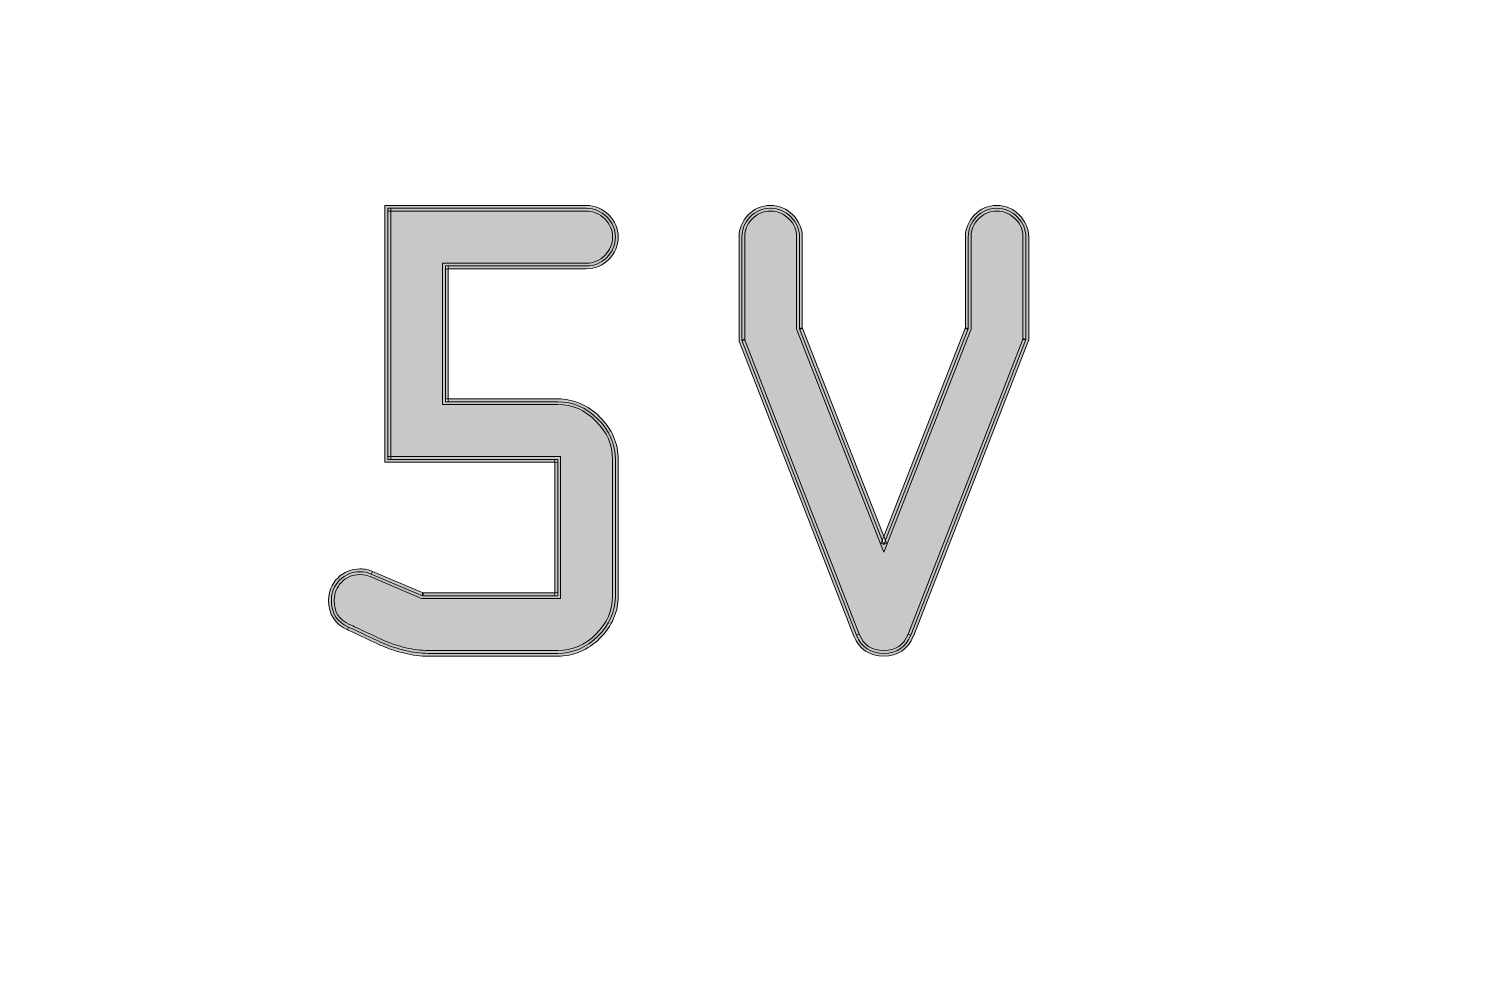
# Model space of a CAD drawing. Header units: inches. Extents: x 3.6 to 56.9, y 3.5 to 76.6.
# Drawn here: x 7.426 to 10.39, y 37.337 to 39.29 of the extents above; entities that cross this region are included whole.
import ezdxf

# ---------------------------------------------------------------- set-up
doc = ezdxf.new("R2010")
doc.units = ezdxf.units.IN
doc.header["$MEASUREMENT"] = 0
doc.layers.add('board', color=7, linetype='Continuous')
doc.layers.add('silk', color=7, linetype='Continuous')

msp = doc.modelspace()

# ---------------------------------------------------------------- hatches: boundary and pattern name
at = {"layer": 'silk', "true_color": 0xffffff}
h = msp.add_hatch(color=7, dxfattribs=at)
h.dxf.hatch_style = 2
edge = h.paths.add_edge_path()
edge.add_spline(control_points=[(8.9059, 38.6488), (8.9059, 38.6488), (9.1428, 38.0395), (9.1428, 38.0395), (9.1428, 38.0395), (9.1373, 38.0373), (9.1373, 38.0373), (9.1373, 38.0373), (9.1428, 38.0395), (9.1428, 38.0395), (9.1523, 38.0161), (9.1682, 38.0055), (9.1939, 38.0055), (9.2188, 38.0055), (9.2343, 38.016), (9.2438, 38.0395), (9.2438, 38.0395), (9.2493, 38.0373), (9.2493, 38.0373), (9.2493, 38.0373), (9.2438, 38.0395), (9.2438, 38.0395), (9.2438, 38.0395), (9.4818, 38.65), (9.4818, 38.65), (9.4818, 38.65), (9.4873, 38.6478), (9.4873, 38.6478), (9.4873, 38.6478), (9.4814, 38.6478), (9.4814, 38.6478), (9.4814, 38.6478), (9.4814, 38.86), (9.4814, 38.86), (9.4814, 38.8745), (9.4765, 38.8861), (9.4655, 38.897), (9.4545, 38.908), (9.4425, 38.913), (9.4272, 38.913), (9.4119, 38.913), (9.4002, 38.908), (9.3896, 38.8971), (9.379, 38.8861), (9.3742, 38.8745), (9.3742, 38.86), (9.3742, 38.86), (9.3742, 38.6702), (9.3742, 38.6702), (9.3742, 38.6702), (9.3742, 38.6691), (9.3742, 38.6691), (9.3742, 38.6691), (9.3738, 38.6681), (9.3738, 38.6681), (9.3738, 38.6681), (9.1994, 38.2226), (9.1994, 38.2226), (9.1994, 38.2226), (9.1939, 38.2085), (9.1939, 38.2085), (9.1939, 38.2085), (9.1884, 38.2226), (9.1884, 38.2226), (9.1884, 38.2226), (9.014, 38.6681), (9.014, 38.6681), (9.014, 38.6681), (9.0136, 38.6691), (9.0136, 38.6691), (9.0136, 38.6691), (9.0136, 38.6702), (9.0136, 38.6702), (9.0136, 38.6702), (9.0136, 38.86), (9.0136, 38.86), (9.0136, 38.8745), (9.0086, 38.8861), (8.9976, 38.897), (8.9866, 38.908), (8.9747, 38.913), (8.9593, 38.913), (8.944, 38.913), (8.9323, 38.908), (8.9217, 38.8971), (8.9111, 38.8861), (8.9063, 38.8745), (8.9063, 38.86), (8.9063, 38.86), (8.9063, 38.6466), (8.9063, 38.6466), (8.9063, 38.6466), (8.9004, 38.6466), (8.9004, 38.6466), (8.9004, 38.6466), (8.9059, 38.6488), (8.9059, 38.6488)], knot_values=[0, 0, 0, 0, 1, 1, 1, 2, 2, 2, 3, 3, 3, 4, 4, 4, 5, 5, 5, 6, 6, 6, 7, 7, 7, 8, 8, 8, 9, 9, 9, 10, 10, 10, 11, 11, 11, 12, 12, 12, 13, 13, 13, 14, 14, 14, 15, 15, 15, 16, 16, 16, 17, 17, 17, 18, 18, 18, 19, 19, 19, 20, 20, 20, 21, 21, 21, 22, 22, 22, 23, 23, 23, 24, 24, 24, 25, 25, 25, 26, 26, 26, 27, 27, 27, 28, 28, 28, 29, 29, 29, 30, 30, 30, 31, 31, 31, 32, 32, 32, 32], degree=3, periodic=1)
edge = h.paths.add_edge_path()
edge.add_spline(control_points=[(8.8945, 38.6466), (8.8945, 38.6466), (8.8945, 38.86), (8.8945, 38.86), (8.8945, 38.8768), (8.9011, 38.8927), (8.9133, 38.9053), (8.9255, 38.9179), (8.9416, 38.9248), (8.9593, 38.9248), (8.977, 38.9248), (8.9933, 38.918), (9.0059, 38.9054), (9.0185, 38.8928), (9.0253, 38.8769), (9.0253, 38.86), (9.0253, 38.86), (9.0253, 38.6702), (9.0253, 38.6702), (9.0253, 38.6702), (9.0194, 38.6702), (9.0194, 38.6702), (9.0194, 38.6702), (9.0249, 38.6724), (9.0249, 38.6724), (9.0249, 38.6724), (9.1994, 38.2269), (9.1994, 38.2269), (9.1994, 38.2269), (9.1939, 38.2247), (9.1939, 38.2247), (9.1939, 38.2247), (9.1884, 38.2269), (9.1884, 38.2269), (9.1884, 38.2269), (9.3628, 38.6724), (9.3628, 38.6724), (9.3628, 38.6724), (9.3683, 38.6702), (9.3683, 38.6702), (9.3683, 38.6702), (9.3624, 38.6702), (9.3624, 38.6702), (9.3624, 38.6702), (9.3624, 38.86), (9.3624, 38.86), (9.3624, 38.8768), (9.369, 38.8927), (9.3812, 38.9053), (9.3934, 38.9179), (9.4095, 38.9248), (9.4272, 38.9248), (9.4449, 38.9248), (9.4612, 38.918), (9.4738, 38.9054), (9.4864, 38.8928), (9.4932, 38.8769), (9.4932, 38.86), (9.4932, 38.86), (9.4932, 38.6478), (9.4932, 38.6478), (9.4932, 38.6478), (9.4932, 38.6467), (9.4932, 38.6467), (9.4932, 38.6467), (9.4928, 38.6457), (9.4928, 38.6457), (9.4928, 38.6457), (9.2548, 38.0352), (9.2548, 38.0352), (9.2548, 38.0352), (9.2547, 38.0351), (9.2547, 38.0351), (9.2547, 38.0351), (9.2547, 38.0351), (9.2547, 38.0351), (9.2438, 38.0083), (9.2224, 37.9937), (9.1939, 37.9937), (9.1646, 37.9937), (9.1427, 38.0083), (9.1318, 38.0351), (9.1318, 38.0351), (9.1318, 38.0351), (9.1318, 38.0351), (9.1318, 38.0351), (9.1318, 38.0352), (9.1318, 38.0352), (9.1318, 38.0352), (8.8949, 38.6445), (8.8949, 38.6445), (8.8949, 38.6445), (8.8945, 38.6455), (8.8945, 38.6455), (8.8945, 38.6455), (8.8945, 38.6466), (8.8945, 38.6466)], knot_values=[0, 0, 0, 0, 1, 1, 1, 2, 2, 2, 3, 3, 3, 4, 4, 4, 5, 5, 5, 6, 6, 6, 7, 7, 7, 8, 8, 8, 9, 9, 9, 10, 10, 10, 11, 11, 11, 12, 12, 12, 13, 13, 13, 14, 14, 14, 15, 15, 15, 16, 16, 16, 17, 17, 17, 18, 18, 18, 19, 19, 19, 20, 20, 20, 21, 21, 21, 22, 22, 22, 23, 23, 23, 24, 24, 24, 25, 25, 25, 26, 26, 26, 27, 27, 27, 28, 28, 28, 29, 29, 29, 30, 30, 30, 31, 31, 31, 32, 32, 32, 32], degree=3, periodic=1)
edge = h.paths.add_edge_path()
edge.add_spline(control_points=[(8.0577, 38.1092), (8.0577, 38.0842), (8.0676, 38.0687), (8.0895, 38.0592), (8.0895, 38.0592), (8.0896, 38.0592), (8.0896, 38.0592), (8.0896, 38.0592), (8.0896, 38.0592), (8.0896, 38.0592), (8.0967, 38.056), (8.109, 38.0503), (8.1263, 38.042), (8.1435, 38.0338), (8.1571, 38.0276), (8.1673, 38.0233), (8.1772, 38.0191), (8.1899, 38.0151), (8.2059, 38.0112), (8.2216, 38.0074), (8.2369, 38.0055), (8.2522, 38.0055), (8.2522, 38.0055), (8.5197, 38.0055), (8.5197, 38.0055), (8.55, 38.0055), (8.5755, 38.0164), (8.5987, 38.0392), (8.6218, 38.0619), (8.6329, 38.0876), (8.6329, 38.1186), (8.6329, 38.1186), (8.6329, 38.4003), (8.6329, 38.4003), (8.6329, 38.4305), (8.6218, 38.4561), (8.5987, 38.4792), (8.5755, 38.5024), (8.5499, 38.5135), (8.5197, 38.5135), (8.5197, 38.5135), (8.2876, 38.5135), (8.2876, 38.5135), (8.2876, 38.5135), (8.2817, 38.5135), (8.2817, 38.5135), (8.2817, 38.5135), (8.2817, 38.5193), (8.2817, 38.5193), (8.2817, 38.5193), (8.2817, 38.7998), (8.2817, 38.7998), (8.2817, 38.7998), (8.2817, 38.8057), (8.2817, 38.8057), (8.2817, 38.8057), (8.2876, 38.8057), (8.2876, 38.8057), (8.2876, 38.8057), (8.5787, 38.8057), (8.5787, 38.8057), (8.594, 38.8057), (8.606, 38.8107), (8.6169, 38.8217), (8.6279, 38.8327), (8.6329, 38.8446), (8.6329, 38.86), (8.6329, 38.8745), (8.6279, 38.8861), (8.6169, 38.897), (8.606, 38.908), (8.594, 38.913), (8.5787, 38.913), (8.5787, 38.913), (8.1685, 38.913), (8.1685, 38.913), (8.1685, 38.913), (8.1685, 38.9189), (8.1685, 38.9189), (8.1685, 38.9189), (8.1744, 38.9189), (8.1744, 38.9189), (8.1744, 38.9189), (8.1744, 38.4003), (8.1744, 38.4003), (8.1744, 38.4003), (8.1685, 38.4003), (8.1685, 38.4003), (8.1685, 38.4003), (8.1685, 38.4062), (8.1685, 38.4062), (8.1685, 38.4062), (8.5197, 38.4062), (8.5197, 38.4062), (8.5197, 38.4062), (8.5256, 38.4062), (8.5256, 38.4062), (8.5256, 38.4062), (8.5256, 38.4003), (8.5256, 38.4003), (8.5256, 38.4003), (8.5256, 38.1186), (8.5256, 38.1186), (8.5256, 38.1186), (8.5256, 38.1127), (8.5256, 38.1127), (8.5256, 38.1127), (8.5197, 38.1127), (8.5197, 38.1127), (8.5197, 38.1127), (8.2404, 38.1127), (8.2404, 38.1127), (8.2404, 38.1127), (8.2392, 38.1127), (8.2392, 38.1127), (8.2392, 38.1127), (8.2381, 38.1132), (8.2381, 38.1132), (8.2381, 38.1132), (8.1321, 38.158), (8.1321, 38.158), (8.1321, 38.158), (8.1319, 38.1581), (8.1319, 38.1581), (8.1319, 38.1581), (8.1317, 38.1582), (8.1317, 38.1582), (8.1261, 38.1609), (8.1196, 38.1622), (8.1108, 38.1622), (8.0954, 38.1622), (8.0837, 38.1574), (8.0731, 38.1469), (8.0625, 38.1363), (8.0577, 38.1246), (8.0577, 38.1092)], knot_values=[0, 0, 0, 0, 1, 1, 1, 2, 2, 2, 3, 3, 3, 4, 4, 4, 5, 5, 5, 6, 6, 6, 7, 7, 7, 8, 8, 8, 9, 9, 9, 10, 10, 10, 11, 11, 11, 12, 12, 12, 13, 13, 13, 14, 14, 14, 15, 15, 15, 16, 16, 16, 17, 17, 17, 18, 18, 18, 19, 19, 19, 20, 20, 20, 21, 21, 21, 22, 22, 22, 23, 23, 23, 24, 24, 24, 25, 25, 25, 26, 26, 26, 27, 27, 27, 28, 28, 28, 29, 29, 29, 30, 30, 30, 31, 31, 31, 32, 32, 32, 33, 33, 33, 34, 34, 34, 35, 35, 35, 36, 36, 36, 37, 37, 37, 38, 38, 38, 39, 39, 39, 40, 40, 40, 41, 41, 41, 42, 42, 42, 43, 43, 43, 44, 44, 44, 45, 45, 45, 45], degree=3, periodic=1)
edge = h.paths.add_edge_path()
edge.add_spline(control_points=[(8.046, 38.1092), (8.046, 38.1269), (8.0525, 38.143), (8.0648, 38.1552), (8.077, 38.1674), (8.0931, 38.174), (8.1108, 38.174), (8.1208, 38.174), (8.13, 38.1722), (8.137, 38.1687), (8.137, 38.1687), (8.1343, 38.1634), (8.1343, 38.1634), (8.1343, 38.1634), (8.1366, 38.1689), (8.1366, 38.1689), (8.1366, 38.1689), (8.2427, 38.1241), (8.2427, 38.1241), (8.2427, 38.1241), (8.2404, 38.1186), (8.2404, 38.1186), (8.2404, 38.1186), (8.2404, 38.1245), (8.2404, 38.1245), (8.2404, 38.1245), (8.5197, 38.1245), (8.5197, 38.1245), (8.5197, 38.1245), (8.5197, 38.1186), (8.5197, 38.1186), (8.5197, 38.1186), (8.5138, 38.1186), (8.5138, 38.1186), (8.5138, 38.1186), (8.5138, 38.4003), (8.5138, 38.4003), (8.5138, 38.4003), (8.5197, 38.4003), (8.5197, 38.4003), (8.5197, 38.4003), (8.5197, 38.3944), (8.5197, 38.3944), (8.5197, 38.3944), (8.1685, 38.3944), (8.1685, 38.3944), (8.1685, 38.3944), (8.1626, 38.3944), (8.1626, 38.3944), (8.1626, 38.3944), (8.1626, 38.4003), (8.1626, 38.4003), (8.1626, 38.4003), (8.1626, 38.9189), (8.1626, 38.9189), (8.1626, 38.9189), (8.1626, 38.9248), (8.1626, 38.9248), (8.1626, 38.9248), (8.1685, 38.9248), (8.1685, 38.9248), (8.1685, 38.9248), (8.5787, 38.9248), (8.5787, 38.9248), (8.5963, 38.9248), (8.6126, 38.918), (8.6253, 38.9054), (8.6378, 38.8928), (8.6447, 38.8769), (8.6447, 38.86), (8.6447, 38.8423), (8.6379, 38.826), (8.6253, 38.8134), (8.6126, 38.8007), (8.5963, 38.794), (8.5787, 38.794), (8.5787, 38.794), (8.2876, 38.794), (8.2876, 38.794), (8.2876, 38.794), (8.2876, 38.7998), (8.2876, 38.7998), (8.2876, 38.7998), (8.2935, 38.7998), (8.2935, 38.7998), (8.2935, 38.7998), (8.2935, 38.5193), (8.2935, 38.5193), (8.2935, 38.5193), (8.2876, 38.5193), (8.2876, 38.5193), (8.2876, 38.5193), (8.2876, 38.5252), (8.2876, 38.5252), (8.2876, 38.5252), (8.5197, 38.5252), (8.5197, 38.5252), (8.5524, 38.5252), (8.5822, 38.5123), (8.607, 38.4876), (8.6318, 38.4628), (8.6447, 38.433), (8.6447, 38.4003), (8.6447, 38.4003), (8.6447, 38.1186), (8.6447, 38.1186), (8.6447, 38.0852), (8.6317, 38.0551), (8.607, 38.0308), (8.5822, 38.0064), (8.5524, 37.9937), (8.5197, 37.9937), (8.5197, 37.9937), (8.2522, 37.9937), (8.2522, 37.9937), (8.2361, 37.9937), (8.2195, 37.9958), (8.2031, 37.9998), (8.1868, 38.0037), (8.1732, 38.008), (8.1627, 38.0124), (8.1524, 38.0168), (8.1385, 38.0231), (8.1212, 38.0314), (8.1039, 38.0397), (8.0918, 38.0453), (8.0848, 38.0484), (8.0848, 38.0484), (8.0872, 38.0538), (8.0872, 38.0538), (8.0872, 38.0538), (8.0849, 38.0484), (8.0849, 38.0484), (8.0596, 38.0593), (8.046, 38.0808), (8.046, 38.1092)], knot_values=[0, 0, 0, 0, 1, 1, 1, 2, 2, 2, 3, 3, 3, 4, 4, 4, 5, 5, 5, 6, 6, 6, 7, 7, 7, 8, 8, 8, 9, 9, 9, 10, 10, 10, 11, 11, 11, 12, 12, 12, 13, 13, 13, 14, 14, 14, 15, 15, 15, 16, 16, 16, 17, 17, 17, 18, 18, 18, 19, 19, 19, 20, 20, 20, 21, 21, 21, 22, 22, 22, 23, 23, 23, 24, 24, 24, 25, 25, 25, 26, 26, 26, 27, 27, 27, 28, 28, 28, 29, 29, 29, 30, 30, 30, 31, 31, 31, 32, 32, 32, 33, 33, 33, 34, 34, 34, 35, 35, 35, 36, 36, 36, 37, 37, 37, 38, 38, 38, 39, 39, 39, 40, 40, 40, 41, 41, 41, 42, 42, 42, 43, 43, 43, 44, 44, 44, 45, 45, 45, 45], degree=3, periodic=1)
h = msp.add_hatch(color=7, dxfattribs=at)
h.dxf.hatch_style = 2
edge = h.paths.add_edge_path()
edge.add_spline(control_points=[(8.9004, 38.6466), (8.9004, 38.6466), (8.9004, 38.86), (8.9004, 38.86), (8.9004, 38.8757), (8.9061, 38.8894), (8.9175, 38.9012), (8.9289, 38.913), (8.9428, 38.9189), (8.9593, 38.9189), (8.9758, 38.9189), (8.99, 38.913), (9.0018, 38.9012), (9.0136, 38.8894), (9.0194, 38.8757), (9.0194, 38.86), (9.0194, 38.86), (9.0194, 38.6702), (9.0194, 38.6702), (9.0194, 38.6702), (9.1939, 38.2247), (9.1939, 38.2247), (9.1939, 38.2247), (9.3683, 38.6702), (9.3683, 38.6702), (9.3683, 38.6702), (9.3683, 38.86), (9.3683, 38.86), (9.3683, 38.8757), (9.374, 38.8894), (9.3854, 38.9012), (9.3968, 38.913), (9.4107, 38.9189), (9.4272, 38.9189), (9.4437, 38.9189), (9.4579, 38.913), (9.4697, 38.9012), (9.4814, 38.8894), (9.4873, 38.8757), (9.4873, 38.86), (9.4873, 38.86), (9.4873, 38.6478), (9.4873, 38.6478), (9.4873, 38.6478), (9.2493, 38.0373), (9.2493, 38.0373), (9.2391, 38.0122), (9.2206, 37.9996), (9.1939, 37.9996), (9.1664, 37.9996), (9.1475, 38.0122), (9.1373, 38.0373), (9.1373, 38.0373), (8.9004, 38.6466), (8.9004, 38.6466)], knot_values=[0, 0, 0, 0, 1, 1, 1, 2, 2, 2, 3, 3, 3, 4, 4, 4, 5, 5, 5, 6, 6, 6, 7, 7, 7, 8, 8, 8, 9, 9, 9, 10, 10, 10, 11, 11, 11, 12, 12, 12, 13, 13, 13, 14, 14, 14, 15, 15, 15, 16, 16, 16, 17, 17, 17, 18, 18, 18, 18], degree=3, periodic=1)
edge = h.paths.add_edge_path()
edge.add_spline(control_points=[(8.0518, 38.1092), (8.0518, 38.1257), (8.0575, 38.1397), (8.0689, 38.151), (8.0803, 38.1624), (8.0943, 38.1681), (8.1108, 38.1681), (8.1202, 38.1681), (8.1281, 38.1666), (8.1343, 38.1634), (8.1343, 38.1634), (8.2404, 38.1186), (8.2404, 38.1186), (8.2404, 38.1186), (8.5197, 38.1186), (8.5197, 38.1186), (8.5197, 38.1186), (8.5197, 38.4003), (8.5197, 38.4003), (8.5197, 38.4003), (8.1685, 38.4003), (8.1685, 38.4003), (8.1685, 38.4003), (8.1685, 38.9189), (8.1685, 38.9189), (8.1685, 38.9189), (8.5787, 38.9189), (8.5787, 38.9189), (8.5952, 38.9189), (8.6093, 38.913), (8.6211, 38.9012), (8.6329, 38.8894), (8.6388, 38.8757), (8.6388, 38.86), (8.6388, 38.8435), (8.6329, 38.8293), (8.6211, 38.8175), (8.6093, 38.8057), (8.5952, 38.7998), (8.5787, 38.7998), (8.5787, 38.7998), (8.2876, 38.7998), (8.2876, 38.7998), (8.2876, 38.7998), (8.2876, 38.5193), (8.2876, 38.5193), (8.2876, 38.5193), (8.5197, 38.5193), (8.5197, 38.5193), (8.5512, 38.5193), (8.5789, 38.5074), (8.6028, 38.4834), (8.6268, 38.4594), (8.6388, 38.4317), (8.6388, 38.4003), (8.6388, 38.4003), (8.6388, 38.1186), (8.6388, 38.1186), (8.6388, 38.0864), (8.6268, 38.0585), (8.6028, 38.035), (8.5789, 38.0114), (8.5512, 37.9996), (8.5197, 37.9996), (8.5197, 37.9996), (8.2522, 37.9996), (8.2522, 37.9996), (8.2365, 37.9996), (8.2206, 38.0016), (8.2045, 38.0055), (8.1884, 38.0094), (8.1752, 38.0135), (8.165, 38.0179), (8.1548, 38.0222), (8.141, 38.0285), (8.1237, 38.0367), (8.1065, 38.045), (8.0943, 38.0507), (8.0872, 38.0538), (8.0636, 38.064), (8.0518, 38.0825), (8.0518, 38.1092)], knot_values=[0, 0, 0, 0, 1, 1, 1, 2, 2, 2, 3, 3, 3, 4, 4, 4, 5, 5, 5, 6, 6, 6, 7, 7, 7, 8, 8, 8, 9, 9, 9, 10, 10, 10, 11, 11, 11, 12, 12, 12, 13, 13, 13, 14, 14, 14, 15, 15, 15, 16, 16, 16, 17, 17, 17, 18, 18, 18, 19, 19, 19, 20, 20, 20, 21, 21, 21, 22, 22, 22, 23, 23, 23, 24, 24, 24, 25, 25, 25, 26, 26, 26, 27, 27, 27, 27], degree=3, periodic=1)

# ---------------------------------------------------------------- linework, layer by layer
at = {"layer": 'board', "color": 7, "lineweight": 20, "true_color": 0xffffff}
msp.add_open_spline([(56.8521, 12.1646), (56.8521, 12.1646), (55.3337, 10.6434), (55.3337, 10.6434), (55.3337, 10.6434), (43.9474, 10.6434), (43.9474, 10.6434), (43.9474, 10.6434), (41.4173, 8.1094), (41.4173, 8.1094), (41.4173, 8.1094), (8.7761, 8.1094), (8.7761, 8.1094), (8.7761, 8.1094), (6.246, 10.6434), (6.246, 10.6434), (6.246, 10.6434), (4.7111, 10.6434), (4.7111, 10.6434), (4.2186, 10.5873), (3.7727, 10.9401), (3.7148, 11.4312), (3.7074, 11.4979), (3.7074, 11.5709), (3.7148, 11.6404), (3.7148, 11.6404), (3.7148, 75.5088), (3.7148, 75.5088), (3.6569, 76.0016), (4.0097, 76.4482), (4.5011, 76.5061), (4.5706, 76.5142), (4.6408, 76.5142), (4.7114, 76.5061), (4.7114, 76.5061), (55.8558, 76.5061), (55.8558, 76.5061), (56.3487, 76.5636), (56.7949, 76.2104), (56.8521, 75.7176), (56.8602, 75.6481), (56.8602, 75.5779), (56.8521, 75.5088), (56.8521, 75.5088), (56.8521, 12.1646), (56.8521, 12.1646)], degree=3, knots=[0, 0, 0, 0, 1, 1, 1, 2, 2, 2, 3, 3, 3, 4, 4, 4, 5, 5, 5, 6, 6, 6, 7, 7, 7, 8, 8, 8, 9, 9, 9, 10, 10, 10, 11, 11, 11, 12, 12, 12, 13, 13, 13, 14, 14, 14, 15, 15, 15, 15], dxfattribs=at)
at = {"layer": 'silk', "lineweight": 0}
for points, knots in [([(8.046, 38.1092), (8.046, 38.1269), (8.0525, 38.143), (8.0648, 38.1552), (8.077, 38.1674), (8.0931, 38.174), (8.1108, 38.174), (8.1208, 38.174), (8.13, 38.1722), (8.137, 38.1687), (8.137, 38.1687), (8.1343, 38.1634), (8.1343, 38.1634), (8.1343, 38.1634), (8.1366, 38.1689), (8.1366, 38.1689), (8.1366, 38.1689), (8.2427, 38.1241), (8.2427, 38.1241), (8.2427, 38.1241), (8.2404, 38.1186), (8.2404, 38.1186), (8.2404, 38.1186), (8.2404, 38.1245), (8.2404, 38.1245), (8.2404, 38.1245), (8.5197, 38.1245), (8.5197, 38.1245), (8.5197, 38.1245), (8.5197, 38.1186), (8.5197, 38.1186), (8.5197, 38.1186), (8.5138, 38.1186), (8.5138, 38.1186), (8.5138, 38.1186), (8.5138, 38.4003), (8.5138, 38.4003), (8.5138, 38.4003), (8.5197, 38.4003), (8.5197, 38.4003), (8.5197, 38.4003), (8.5197, 38.3944), (8.5197, 38.3944), (8.5197, 38.3944), (8.1685, 38.3944), (8.1685, 38.3944), (8.1685, 38.3944), (8.1626, 38.3944), (8.1626, 38.3944), (8.1626, 38.3944), (8.1626, 38.4003), (8.1626, 38.4003), (8.1626, 38.4003), (8.1626, 38.9189), (8.1626, 38.9189), (8.1626, 38.9189), (8.1626, 38.9248), (8.1626, 38.9248), (8.1626, 38.9248), (8.1685, 38.9248), (8.1685, 38.9248), (8.1685, 38.9248), (8.5787, 38.9248), (8.5787, 38.9248), (8.5963, 38.9248), (8.6126, 38.918), (8.6253, 38.9054), (8.6378, 38.8928), (8.6447, 38.8769), (8.6447, 38.86), (8.6447, 38.8423), (8.6379, 38.826), (8.6253, 38.8134), (8.6126, 38.8007), (8.5963, 38.794), (8.5787, 38.794), (8.5787, 38.794), (8.2876, 38.794), (8.2876, 38.794), (8.2876, 38.794), (8.2876, 38.7998), (8.2876, 38.7998), (8.2876, 38.7998), (8.2935, 38.7998), (8.2935, 38.7998), (8.2935, 38.7998), (8.2935, 38.5193), (8.2935, 38.5193), (8.2935, 38.5193), (8.2876, 38.5193), (8.2876, 38.5193), (8.2876, 38.5193), (8.2876, 38.5252), (8.2876, 38.5252), (8.2876, 38.5252), (8.5197, 38.5252), (8.5197, 38.5252), (8.5524, 38.5252), (8.5822, 38.5123), (8.607, 38.4876), (8.6318, 38.4628), (8.6447, 38.433), (8.6447, 38.4003), (8.6447, 38.4003), (8.6447, 38.1186), (8.6447, 38.1186), (8.6447, 38.0852), (8.6317, 38.0551), (8.607, 38.0308), (8.5822, 38.0064), (8.5524, 37.9937), (8.5197, 37.9937), (8.5197, 37.9937), (8.2522, 37.9937), (8.2522, 37.9937), (8.2361, 37.9937), (8.2195, 37.9958), (8.2031, 37.9998), (8.1868, 38.0037), (8.1732, 38.008), (8.1627, 38.0124), (8.1524, 38.0168), (8.1385, 38.0231), (8.1212, 38.0314), (8.1039, 38.0397), (8.0918, 38.0453), (8.0848, 38.0484), (8.0848, 38.0484), (8.0872, 38.0538), (8.0872, 38.0538), (8.0872, 38.0538), (8.0849, 38.0484), (8.0849, 38.0484), (8.0596, 38.0593), (8.046, 38.0808), (8.046, 38.1092)], [0, 0, 0, 0, 1, 1, 1, 2, 2, 2, 3, 3, 3, 4, 4, 4, 5, 5, 5, 6, 6, 6, 7, 7, 7, 8, 8, 8, 9, 9, 9, 10, 10, 10, 11, 11, 11, 12, 12, 12, 13, 13, 13, 14, 14, 14, 15, 15, 15, 16, 16, 16, 17, 17, 17, 18, 18, 18, 19, 19, 19, 20, 20, 20, 21, 21, 21, 22, 22, 22, 23, 23, 23, 24, 24, 24, 25, 25, 25, 26, 26, 26, 27, 27, 27, 28, 28, 28, 29, 29, 29, 30, 30, 30, 31, 31, 31, 32, 32, 32, 33, 33, 33, 34, 34, 34, 35, 35, 35, 36, 36, 36, 37, 37, 37, 38, 38, 38, 39, 39, 39, 40, 40, 40, 41, 41, 41, 42, 42, 42, 43, 43, 43, 44, 44, 44, 45, 45, 45, 45]), ([(8.0518, 38.1092), (8.0518, 38.1257), (8.0575, 38.1397), (8.0689, 38.151), (8.0803, 38.1624), (8.0943, 38.1681), (8.1108, 38.1681), (8.1202, 38.1681), (8.1281, 38.1666), (8.1343, 38.1634), (8.1343, 38.1634), (8.2404, 38.1186), (8.2404, 38.1186), (8.2404, 38.1186), (8.5197, 38.1186), (8.5197, 38.1186), (8.5197, 38.1186), (8.5197, 38.4003), (8.5197, 38.4003), (8.5197, 38.4003), (8.1685, 38.4003), (8.1685, 38.4003), (8.1685, 38.4003), (8.1685, 38.9189), (8.1685, 38.9189), (8.1685, 38.9189), (8.5787, 38.9189), (8.5787, 38.9189), (8.5952, 38.9189), (8.6093, 38.913), (8.6211, 38.9012), (8.6329, 38.8894), (8.6388, 38.8757), (8.6388, 38.86), (8.6388, 38.8435), (8.6329, 38.8293), (8.6211, 38.8175), (8.6093, 38.8057), (8.5952, 38.7998), (8.5787, 38.7998), (8.5787, 38.7998), (8.2876, 38.7998), (8.2876, 38.7998), (8.2876, 38.7998), (8.2876, 38.5193), (8.2876, 38.5193), (8.2876, 38.5193), (8.5197, 38.5193), (8.5197, 38.5193), (8.5512, 38.5193), (8.5789, 38.5074), (8.6028, 38.4834), (8.6268, 38.4594), (8.6388, 38.4317), (8.6388, 38.4003), (8.6388, 38.4003), (8.6388, 38.1186), (8.6388, 38.1186), (8.6388, 38.0864), (8.6268, 38.0585), (8.6028, 38.035), (8.5789, 38.0114), (8.5512, 37.9996), (8.5197, 37.9996), (8.5197, 37.9996), (8.2522, 37.9996), (8.2522, 37.9996), (8.2365, 37.9996), (8.2206, 38.0016), (8.2045, 38.0055), (8.1884, 38.0094), (8.1752, 38.0135), (8.165, 38.0179), (8.1548, 38.0222), (8.141, 38.0285), (8.1237, 38.0367), (8.1065, 38.045), (8.0943, 38.0507), (8.0872, 38.0538), (8.0636, 38.064), (8.0518, 38.0825), (8.0518, 38.1092)], [0, 0, 0, 0, 1, 1, 1, 2, 2, 2, 3, 3, 3, 4, 4, 4, 5, 5, 5, 6, 6, 6, 7, 7, 7, 8, 8, 8, 9, 9, 9, 10, 10, 10, 11, 11, 11, 12, 12, 12, 13, 13, 13, 14, 14, 14, 15, 15, 15, 16, 16, 16, 17, 17, 17, 18, 18, 18, 19, 19, 19, 20, 20, 20, 21, 21, 21, 22, 22, 22, 23, 23, 23, 24, 24, 24, 25, 25, 25, 26, 26, 26, 27, 27, 27, 27]), ([(8.0577, 38.1092), (8.0577, 38.0842), (8.0676, 38.0687), (8.0895, 38.0592), (8.0895, 38.0592), (8.0896, 38.0592), (8.0896, 38.0592), (8.0896, 38.0592), (8.0896, 38.0592), (8.0896, 38.0592), (8.0967, 38.056), (8.109, 38.0503), (8.1263, 38.042), (8.1435, 38.0338), (8.1571, 38.0276), (8.1673, 38.0233), (8.1772, 38.0191), (8.1899, 38.0151), (8.2059, 38.0112), (8.2216, 38.0074), (8.2369, 38.0055), (8.2522, 38.0055), (8.2522, 38.0055), (8.5197, 38.0055), (8.5197, 38.0055), (8.55, 38.0055), (8.5755, 38.0164), (8.5987, 38.0392), (8.6218, 38.0619), (8.6329, 38.0876), (8.6329, 38.1186), (8.6329, 38.1186), (8.6329, 38.4003), (8.6329, 38.4003), (8.6329, 38.4305), (8.6218, 38.4561), (8.5987, 38.4792), (8.5755, 38.5024), (8.5499, 38.5135), (8.5197, 38.5135), (8.5197, 38.5135), (8.2876, 38.5135), (8.2876, 38.5135), (8.2876, 38.5135), (8.2817, 38.5135), (8.2817, 38.5135), (8.2817, 38.5135), (8.2817, 38.5193), (8.2817, 38.5193), (8.2817, 38.5193), (8.2817, 38.7998), (8.2817, 38.7998), (8.2817, 38.7998), (8.2817, 38.8057), (8.2817, 38.8057), (8.2817, 38.8057), (8.2876, 38.8057), (8.2876, 38.8057), (8.2876, 38.8057), (8.5787, 38.8057), (8.5787, 38.8057), (8.594, 38.8057), (8.606, 38.8107), (8.6169, 38.8217), (8.6279, 38.8327), (8.6329, 38.8446), (8.6329, 38.86), (8.6329, 38.8745), (8.6279, 38.8861), (8.6169, 38.897), (8.606, 38.908), (8.594, 38.913), (8.5787, 38.913), (8.5787, 38.913), (8.1685, 38.913), (8.1685, 38.913), (8.1685, 38.913), (8.1685, 38.9189), (8.1685, 38.9189), (8.1685, 38.9189), (8.1744, 38.9189), (8.1744, 38.9189), (8.1744, 38.9189), (8.1744, 38.4003), (8.1744, 38.4003), (8.1744, 38.4003), (8.1685, 38.4003), (8.1685, 38.4003), (8.1685, 38.4003), (8.1685, 38.4062), (8.1685, 38.4062), (8.1685, 38.4062), (8.5197, 38.4062), (8.5197, 38.4062), (8.5197, 38.4062), (8.5256, 38.4062), (8.5256, 38.4062), (8.5256, 38.4062), (8.5256, 38.4003), (8.5256, 38.4003), (8.5256, 38.4003), (8.5256, 38.1186), (8.5256, 38.1186), (8.5256, 38.1186), (8.5256, 38.1127), (8.5256, 38.1127), (8.5256, 38.1127), (8.5197, 38.1127), (8.5197, 38.1127), (8.5197, 38.1127), (8.2404, 38.1127), (8.2404, 38.1127), (8.2404, 38.1127), (8.2392, 38.1127), (8.2392, 38.1127), (8.2392, 38.1127), (8.2381, 38.1132), (8.2381, 38.1132), (8.2381, 38.1132), (8.1321, 38.158), (8.1321, 38.158), (8.1321, 38.158), (8.1319, 38.1581), (8.1319, 38.1581), (8.1319, 38.1581), (8.1317, 38.1582), (8.1317, 38.1582), (8.1261, 38.1609), (8.1196, 38.1622), (8.1108, 38.1622), (8.0954, 38.1622), (8.0837, 38.1574), (8.0731, 38.1469), (8.0625, 38.1363), (8.0577, 38.1246), (8.0577, 38.1092)], [0, 0, 0, 0, 1, 1, 1, 2, 2, 2, 3, 3, 3, 4, 4, 4, 5, 5, 5, 6, 6, 6, 7, 7, 7, 8, 8, 8, 9, 9, 9, 10, 10, 10, 11, 11, 11, 12, 12, 12, 13, 13, 13, 14, 14, 14, 15, 15, 15, 16, 16, 16, 17, 17, 17, 18, 18, 18, 19, 19, 19, 20, 20, 20, 21, 21, 21, 22, 22, 22, 23, 23, 23, 24, 24, 24, 25, 25, 25, 26, 26, 26, 27, 27, 27, 28, 28, 28, 29, 29, 29, 30, 30, 30, 31, 31, 31, 32, 32, 32, 33, 33, 33, 34, 34, 34, 35, 35, 35, 36, 36, 36, 37, 37, 37, 38, 38, 38, 39, 39, 39, 40, 40, 40, 41, 41, 41, 42, 42, 42, 43, 43, 43, 44, 44, 44, 45, 45, 45, 45]), ([(8.8945, 38.6466), (8.8945, 38.6466), (8.8945, 38.86), (8.8945, 38.86), (8.8945, 38.8768), (8.9011, 38.8927), (8.9133, 38.9053), (8.9255, 38.9179), (8.9416, 38.9248), (8.9593, 38.9248), (8.977, 38.9248), (8.9933, 38.918), (9.0059, 38.9054), (9.0185, 38.8928), (9.0253, 38.8769), (9.0253, 38.86), (9.0253, 38.86), (9.0253, 38.6702), (9.0253, 38.6702), (9.0253, 38.6702), (9.0194, 38.6702), (9.0194, 38.6702), (9.0194, 38.6702), (9.0249, 38.6724), (9.0249, 38.6724), (9.0249, 38.6724), (9.1994, 38.2269), (9.1994, 38.2269), (9.1994, 38.2269), (9.1939, 38.2247), (9.1939, 38.2247), (9.1939, 38.2247), (9.1884, 38.2269), (9.1884, 38.2269), (9.1884, 38.2269), (9.3628, 38.6724), (9.3628, 38.6724), (9.3628, 38.6724), (9.3683, 38.6702), (9.3683, 38.6702), (9.3683, 38.6702), (9.3624, 38.6702), (9.3624, 38.6702), (9.3624, 38.6702), (9.3624, 38.86), (9.3624, 38.86), (9.3624, 38.8768), (9.369, 38.8927), (9.3812, 38.9053), (9.3934, 38.9179), (9.4095, 38.9248), (9.4272, 38.9248), (9.4449, 38.9248), (9.4612, 38.918), (9.4738, 38.9054), (9.4864, 38.8928), (9.4932, 38.8769), (9.4932, 38.86), (9.4932, 38.86), (9.4932, 38.6478), (9.4932, 38.6478), (9.4932, 38.6478), (9.4932, 38.6467), (9.4932, 38.6467), (9.4932, 38.6467), (9.4928, 38.6457), (9.4928, 38.6457), (9.4928, 38.6457), (9.2548, 38.0352), (9.2548, 38.0352), (9.2548, 38.0352), (9.2547, 38.0351), (9.2547, 38.0351), (9.2547, 38.0351), (9.2547, 38.0351), (9.2547, 38.0351), (9.2438, 38.0083), (9.2224, 37.9937), (9.1939, 37.9937), (9.1646, 37.9937), (9.1427, 38.0083), (9.1318, 38.0351), (9.1318, 38.0351), (9.1318, 38.0351), (9.1318, 38.0351), (9.1318, 38.0351), (9.1318, 38.0352), (9.1318, 38.0352), (9.1318, 38.0352), (8.8949, 38.6445), (8.8949, 38.6445), (8.8949, 38.6445), (8.8945, 38.6455), (8.8945, 38.6455), (8.8945, 38.6455), (8.8945, 38.6466), (8.8945, 38.6466)], [0, 0, 0, 0, 1, 1, 1, 2, 2, 2, 3, 3, 3, 4, 4, 4, 5, 5, 5, 6, 6, 6, 7, 7, 7, 8, 8, 8, 9, 9, 9, 10, 10, 10, 11, 11, 11, 12, 12, 12, 13, 13, 13, 14, 14, 14, 15, 15, 15, 16, 16, 16, 17, 17, 17, 18, 18, 18, 19, 19, 19, 20, 20, 20, 21, 21, 21, 22, 22, 22, 23, 23, 23, 24, 24, 24, 25, 25, 25, 26, 26, 26, 27, 27, 27, 28, 28, 28, 29, 29, 29, 30, 30, 30, 31, 31, 31, 32, 32, 32, 32]), ([(8.9004, 38.6466), (8.9004, 38.6466), (8.9004, 38.86), (8.9004, 38.86), (8.9004, 38.8757), (8.9061, 38.8894), (8.9175, 38.9012), (8.9289, 38.913), (8.9428, 38.9189), (8.9593, 38.9189), (8.9758, 38.9189), (8.99, 38.913), (9.0018, 38.9012), (9.0136, 38.8894), (9.0194, 38.8757), (9.0194, 38.86), (9.0194, 38.86), (9.0194, 38.6702), (9.0194, 38.6702), (9.0194, 38.6702), (9.1939, 38.2247), (9.1939, 38.2247), (9.1939, 38.2247), (9.3683, 38.6702), (9.3683, 38.6702), (9.3683, 38.6702), (9.3683, 38.86), (9.3683, 38.86), (9.3683, 38.8757), (9.374, 38.8894), (9.3854, 38.9012), (9.3968, 38.913), (9.4107, 38.9189), (9.4272, 38.9189), (9.4437, 38.9189), (9.4579, 38.913), (9.4697, 38.9012), (9.4814, 38.8894), (9.4873, 38.8757), (9.4873, 38.86), (9.4873, 38.86), (9.4873, 38.6478), (9.4873, 38.6478), (9.4873, 38.6478), (9.2493, 38.0373), (9.2493, 38.0373), (9.2391, 38.0122), (9.2206, 37.9996), (9.1939, 37.9996), (9.1664, 37.9996), (9.1475, 38.0122), (9.1373, 38.0373), (9.1373, 38.0373), (8.9004, 38.6466), (8.9004, 38.6466)], [0, 0, 0, 0, 1, 1, 1, 2, 2, 2, 3, 3, 3, 4, 4, 4, 5, 5, 5, 6, 6, 6, 7, 7, 7, 8, 8, 8, 9, 9, 9, 10, 10, 10, 11, 11, 11, 12, 12, 12, 13, 13, 13, 14, 14, 14, 15, 15, 15, 16, 16, 16, 17, 17, 17, 18, 18, 18, 18]), ([(8.9059, 38.6488), (8.9059, 38.6488), (9.1428, 38.0395), (9.1428, 38.0395), (9.1428, 38.0395), (9.1373, 38.0373), (9.1373, 38.0373), (9.1373, 38.0373), (9.1428, 38.0395), (9.1428, 38.0395), (9.1523, 38.0161), (9.1682, 38.0055), (9.1939, 38.0055), (9.2188, 38.0055), (9.2343, 38.016), (9.2438, 38.0395), (9.2438, 38.0395), (9.2493, 38.0373), (9.2493, 38.0373), (9.2493, 38.0373), (9.2438, 38.0395), (9.2438, 38.0395), (9.2438, 38.0395), (9.4818, 38.65), (9.4818, 38.65), (9.4818, 38.65), (9.4873, 38.6478), (9.4873, 38.6478), (9.4873, 38.6478), (9.4814, 38.6478), (9.4814, 38.6478), (9.4814, 38.6478), (9.4814, 38.86), (9.4814, 38.86), (9.4814, 38.8745), (9.4765, 38.8861), (9.4655, 38.897), (9.4545, 38.908), (9.4425, 38.913), (9.4272, 38.913), (9.4119, 38.913), (9.4002, 38.908), (9.3896, 38.8971), (9.379, 38.8861), (9.3742, 38.8745), (9.3742, 38.86), (9.3742, 38.86), (9.3742, 38.6702), (9.3742, 38.6702), (9.3742, 38.6702), (9.3742, 38.6691), (9.3742, 38.6691), (9.3742, 38.6691), (9.3738, 38.6681), (9.3738, 38.6681), (9.3738, 38.6681), (9.1994, 38.2226), (9.1994, 38.2226), (9.1994, 38.2226), (9.1939, 38.2085), (9.1939, 38.2085), (9.1939, 38.2085), (9.1884, 38.2226), (9.1884, 38.2226), (9.1884, 38.2226), (9.014, 38.6681), (9.014, 38.6681), (9.014, 38.6681), (9.0136, 38.6691), (9.0136, 38.6691), (9.0136, 38.6691), (9.0136, 38.6702), (9.0136, 38.6702), (9.0136, 38.6702), (9.0136, 38.86), (9.0136, 38.86), (9.0136, 38.8745), (9.0086, 38.8861), (8.9976, 38.897), (8.9866, 38.908), (8.9747, 38.913), (8.9593, 38.913), (8.944, 38.913), (8.9323, 38.908), (8.9217, 38.8971), (8.9111, 38.8861), (8.9063, 38.8745), (8.9063, 38.86), (8.9063, 38.86), (8.9063, 38.6466), (8.9063, 38.6466), (8.9063, 38.6466), (8.9004, 38.6466), (8.9004, 38.6466), (8.9004, 38.6466), (8.9059, 38.6488), (8.9059, 38.6488)], [0, 0, 0, 0, 1, 1, 1, 2, 2, 2, 3, 3, 3, 4, 4, 4, 5, 5, 5, 6, 6, 6, 7, 7, 7, 8, 8, 8, 9, 9, 9, 10, 10, 10, 11, 11, 11, 12, 12, 12, 13, 13, 13, 14, 14, 14, 15, 15, 15, 16, 16, 16, 17, 17, 17, 18, 18, 18, 19, 19, 19, 20, 20, 20, 21, 21, 21, 22, 22, 22, 23, 23, 23, 24, 24, 24, 25, 25, 25, 26, 26, 26, 27, 27, 27, 28, 28, 28, 29, 29, 29, 30, 30, 30, 31, 31, 31, 32, 32, 32, 32])]:
    msp.add_open_spline(points, degree=3, knots=knots, dxfattribs=at)

doc.saveas('drawing.dxf')
